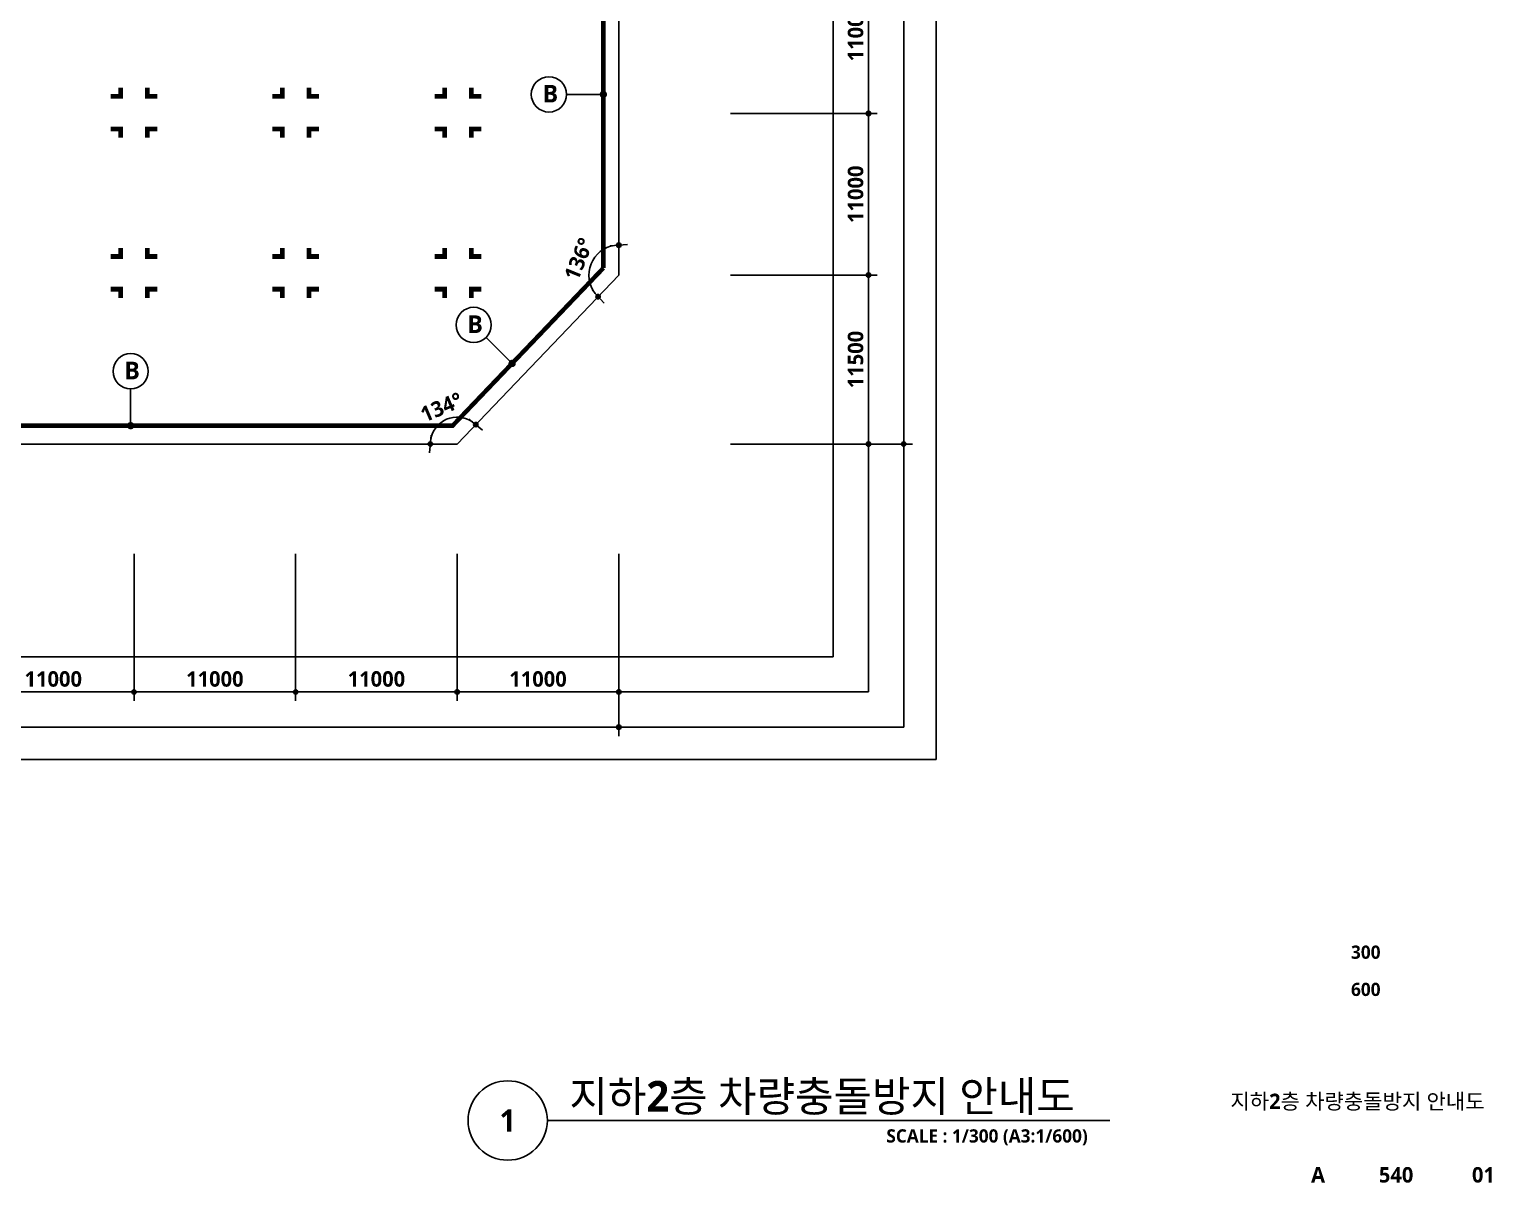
# Model space of a CAD drawing. Header units: millimetres. Extents: x 10941 to 1002000, y 7641 to 169666.
# Drawn here: x 142247 to 241812, y 7641 to 86146 of the extents above; entities that cross this region are included whole.
import ezdxf
from ezdxf.enums import TextEntityAlignment as Align

# ---------------------------------------------------------------- set-up
doc = ezdxf.new("R2010")
doc.units = ezdxf.units.MM
doc.header["$LTSCALE"] = 400
doc.header["$MEASUREMENT"] = 0
doc.header["$PDSIZE"] = -10
doc.layers.get('0').update_dxf_attribs({"linetype": 'CONTINUOUS'})
doc.layers.get('Defpoints').update_dxf_attribs({"color": 153, "linetype": 'CONTINUOUS'})
for name, color, linetype in [('A-ANNO-TITL', 7, 'CONTINUOUS'), ('A-P1', 6, 'CONTINUOUS'), ('A-ST-AXIS-DIM', 7, 'CONTINUOUS'), ('A-TEXT', 3, 'CONTINUOUS'), ('A-WALLb', 5, 'STD_WIREMESH_050'), ('AA-MARK', 2, 'CONTINUOUS'), ('AA-XXXX-TXT1', 2, 'CONTINUOUS')]:
    doc.layers.add(name, color=color, linetype=linetype)
doc.layers.add('Defpoint', color=161, linetype='CONTINUOUS', plot=False)
doc.layers.add('면적', color=210, linetype='CONTINUOUS', plot=False)
doc.styles.add('2020음성 1차', font='')
doc.styles.add('SH_대대리576', font='')
doc.styles.get("Standard").update_dxf_attribs({"font": ''})
doc.styles.get('2020음성 1차').set_extended_font_data('NanumGothic', bold=True)
doc.styles.get('SH_대대리576').set_extended_font_data('NanumGothic', bold=True)
doc.styles.get('Standard').set_extended_font_data('DotumChe')
doc.linetypes.add('STD_WIREMESH_050', pattern='A,4,-1,["X",Standard,S=0.5,R=0,X=-0.24,Y=-0.25],-1', length=6)
doc.dimstyles.new('SHP 600', dxfattribs={"dimscale": 300, "dimtxt": 3.5, "dimasz": 1, "dimexe": 2, "dimexo": 2, "dimgap": 1, "dimtad": 1, "dimdec": 0, "dimzin": 0, "dimdsep": 46, "dimtxsty": 'SH_대대리576', "dimblk": 'DIMDOT', "dimcen": 0.09, "dimclrt": 3, "dimadec": 0, "dimazin": 1, "dimtfac": 1, "dimtdec": 0, "dimtix": 1, "dimtmove": 2, "dimatfit": 0, "dimldrblk": 'DIMDOT', "dimfxl": 1, "dimtolj": 1, "dimtzin": 0, "dimarcsym": 0})

# ---------------------------------------------------------------- blocks, each defined once
blk = doc.blocks.new('B')
at = {"layer": 'A-TEXT', "color": 7}
blk.add_circle((113, 1423), 2400, dxfattribs=at)
at = {"layer": 'A-TEXT', "style": '2020음성 1차'}
blk.add_text('B', height=2400, dxfattribs=at).set_placement((-739, 322))
blk = doc.blocks.new('G$C67953E58')
at = {"layer": '면적'}
blk.add_lwpolyline([(59600, 33800), (114600, 33800), (114600, 11500), (103600, 0), (59050, 0), (59050, 8850), (59225, 8850), (59225, 11500), (59600, 11500)], close=True, dxfattribs=at)
blk = doc.blocks.new('*U18871')
at = {"layer": 'A-ANNO-TITL'}
blk.add_line((0, 0), (6382, 0), dxfattribs=at)
blk.add_circle((-450, 0), 450, dxfattribs=at)
at = {"layer": 'AA-XXXX-TXT1', "style": 'SH_대대리576'}
blk.add_attdef('DWG.TITLE', (250, 100), '', height=350, dxfattribs=at)
at = {"layer": 'AA-XXXX-TXT1', "color": 7, "style": 'SH_대대리576'}
blk.add_attdef('NO1', text='', height=300, dxfattribs=at).set_placement((-450, 0), align=Align.MIDDLE)
at = {"layer": 'AA-XXXX-TXT1', "style": 'SH_대대리576'}
blk.add_attdef('SCALE', text='', height=150, dxfattribs=at).set_placement((6132, -100), align=Align.TOP_RIGHT)
blk = doc.blocks.new('DIMDOT')
at = {"color": 0}
blk.add_line((-2, 0), (2, 0), dxfattribs=at)
for radius in [0.5, 0.25]:
    blk.add_circle((0, 0), radius, dxfattribs=at)
blk = doc.blocks.new('*D19863')
at = {"layer": 'A-ST-AXIS-DIM', "color": 0, "lineweight": -2}
for p, q in [((67782, 50445), (67782, 38045)), ((182382, 50445), (182382, 38045)), ((68082, 38645), (182082, 38645))]:
    blk.add_line(p, q, dxfattribs=at)
at = {"layer": 'Defpoints', "color": 0}
for p in [(67782, 51045), (182382, 51045), (182382, 38645)]:
    blk.add_point(p, dxfattribs=at)
at = {"layer": 'A-ST-AXIS-DIM', "color": 0, "linetype": 'ByBlock', "lineweight": -2, "xscale": 300, "yscale": 300, "zscale": 300, "rotation": 180}
blk.add_blockref('DIMDOT', (67782, 38645), dxfattribs=at)
at = {"layer": 'A-ST-AXIS-DIM', "color": 0, "linetype": 'ByBlock', "lineweight": -2, "xscale": 300, "yscale": 300, "zscale": 300}
blk.add_blockref('DIMDOT', (182382, 38645), dxfattribs=at)
at = {"layer": 'A-ST-AXIS-DIM', "color": 3, "insert": (125082, 39524), "char_height": 1050, "attachment_point": 5, "style": 'SH_대대리576'}
blk.add_mtext('\\A1;114600', dxfattribs=at)
blk = doc.blocks.new('*D19864')
at = {"layer": 'A-ST-AXIS-DIM', "color": 0, "lineweight": -2}
blk.add_arc((182382, 69416), 2037, 98.44788, 217.82515, dxfattribs=at)
at = {"layer": 'Defpoints', "color": 0}
for p in [(182382, 91716), (180931, 70846), (182382, 69416), (182382, 69416), (171382, 57916)]:
    blk.add_point(p, dxfattribs=at)
at = {"layer": 'A-ST-AXIS-DIM', "color": 0, "linetype": 'ByBlock', "lineweight": -2, "xscale": 300, "yscale": 300, "zscale": 300}
for p, rotation in [((182382, 71453), 4.223939572343495), ((180974, 67945), 312.0490904476745)]:
    blk.add_blockref('DIMDOT', p, dxfattribs=dict(at, rotation=rotation))
at = {"layer": 'A-ST-AXIS-DIM', "color": 3, "insert": (179658, 70509), "char_height": 1050, "attachment_point": 5, "rotation": 68.13652, "style": 'SH_대대리576'}
blk.add_mtext('\\A1;136%%d', dxfattribs=at)
blk = doc.blocks.new('*D19865')
at = {"layer": 'A-ST-AXIS-DIM', "color": 0, "lineweight": -2}
blk.add_arc((171382, 57916), 1829, 55.67995, 170.59308, dxfattribs=at)
at = {"layer": 'Defpoints', "color": 0}
for p in [(182382, 69416), (171355, 59745), (160382, 57916), (171382, 57916), (171382, 57916)]:
    blk.add_point(p, dxfattribs=at)
at = {"layer": 'A-ST-AXIS-DIM', "color": 0, "linetype": 'ByBlock', "lineweight": -2, "xscale": 300, "yscale": 300, "zscale": 300}
for p, rotation in [((172646, 59238), 320.9764875871193), ((169553, 57916), 265.2965424328986)]:
    blk.add_blockref('DIMDOT', p, dxfattribs=dict(at, rotation=rotation))
at = {"layer": 'A-ST-AXIS-DIM', "color": 3, "insert": (170310, 60424), "char_height": 1050, "attachment_point": 5, "rotation": 23.13652, "style": 'SH_대대리576'}
blk.add_mtext('\\A1;134%%d', dxfattribs=at)
blk = doc.blocks.new('*D19866')
at = {"layer": 'A-ST-AXIS-DIM', "color": 0, "lineweight": -2}
for p, q in [((171382, 50445), (171382, 40445)), ((182382, 50445), (182382, 40445)), ((171682, 41045), (182082, 41045))]:
    blk.add_line(p, q, dxfattribs=at)
at = {"layer": 'Defpoints', "color": 0}
for p in [(171382, 51045), (182382, 51045), (182382, 41045)]:
    blk.add_point(p, dxfattribs=at)
at = {"layer": 'A-ST-AXIS-DIM', "color": 0, "linetype": 'ByBlock', "lineweight": -2, "xscale": 300, "yscale": 300, "zscale": 300, "rotation": 180}
blk.add_blockref('DIMDOT', (171382, 41045), dxfattribs=at)
at = {"layer": 'A-ST-AXIS-DIM', "color": 0, "linetype": 'ByBlock', "lineweight": -2, "xscale": 300, "yscale": 300, "zscale": 300}
blk.add_blockref('DIMDOT', (182382, 41045), dxfattribs=at)
at = {"layer": 'A-ST-AXIS-DIM', "color": 3, "insert": (176882, 41921), "char_height": 1050, "attachment_point": 5, "style": 'SH_대대리576'}
blk.add_mtext('\\A1;11000', dxfattribs=at)
blk = doc.blocks.new('*D19867')
at = {"layer": 'A-ST-AXIS-DIM', "color": 0, "lineweight": -2}
for p, q in [((160382, 50445), (160382, 40445)), ((171382, 50445), (171382, 40445)), ((160682, 41045), (171082, 41045))]:
    blk.add_line(p, q, dxfattribs=at)
at = {"layer": 'Defpoints', "color": 0}
for p in [(160382, 51045), (171382, 51045), (171382, 41045)]:
    blk.add_point(p, dxfattribs=at)
at = {"layer": 'A-ST-AXIS-DIM', "color": 0, "linetype": 'ByBlock', "lineweight": -2, "xscale": 300, "yscale": 300, "zscale": 300, "rotation": 180}
blk.add_blockref('DIMDOT', (160382, 41045), dxfattribs=at)
at = {"layer": 'A-ST-AXIS-DIM', "color": 0, "linetype": 'ByBlock', "lineweight": -2, "xscale": 300, "yscale": 300, "zscale": 300}
blk.add_blockref('DIMDOT', (171382, 41045), dxfattribs=at)
at = {"layer": 'A-ST-AXIS-DIM', "color": 3, "insert": (165882, 41921), "char_height": 1050, "attachment_point": 5, "style": 'SH_대대리576'}
blk.add_mtext('\\A1;11000', dxfattribs=at)
blk = doc.blocks.new('*D19868')
at = {"layer": 'A-ST-AXIS-DIM', "color": 0, "lineweight": -2}
for p, q in [((149382, 50445), (149382, 40445)), ((160382, 50445), (160382, 40445)), ((149682, 41045), (160082, 41045))]:
    blk.add_line(p, q, dxfattribs=at)
at = {"layer": 'Defpoints', "color": 0}
for p in [(149382, 51045), (160382, 51045), (160382, 41045)]:
    blk.add_point(p, dxfattribs=at)
at = {"layer": 'A-ST-AXIS-DIM', "color": 0, "linetype": 'ByBlock', "lineweight": -2, "xscale": 300, "yscale": 300, "zscale": 300, "rotation": 180}
blk.add_blockref('DIMDOT', (149382, 41045), dxfattribs=at)
at = {"layer": 'A-ST-AXIS-DIM', "color": 0, "linetype": 'ByBlock', "lineweight": -2, "xscale": 300, "yscale": 300, "zscale": 300}
blk.add_blockref('DIMDOT', (160382, 41045), dxfattribs=at)
at = {"layer": 'A-ST-AXIS-DIM', "color": 3, "insert": (154882, 41921), "char_height": 1050, "attachment_point": 5, "style": 'SH_대대리576'}
blk.add_mtext('\\A1;11000', dxfattribs=at)
blk = doc.blocks.new('*D19869')
at = {"layer": 'A-ST-AXIS-DIM', "color": 0, "lineweight": -2}
for p, q in [((138382, 50445), (138382, 40445)), ((149382, 50445), (149382, 40445)), ((138682, 41045), (149082, 41045))]:
    blk.add_line(p, q, dxfattribs=at)
at = {"layer": 'Defpoints', "color": 0}
for p in [(138382, 51045), (149382, 51045), (149382, 41045)]:
    blk.add_point(p, dxfattribs=at)
at = {"layer": 'A-ST-AXIS-DIM', "color": 0, "linetype": 'ByBlock', "lineweight": -2, "xscale": 300, "yscale": 300, "zscale": 300, "rotation": 180}
blk.add_blockref('DIMDOT', (138382, 41045), dxfattribs=at)
at = {"layer": 'A-ST-AXIS-DIM', "color": 0, "linetype": 'ByBlock', "lineweight": -2, "xscale": 300, "yscale": 300, "zscale": 300}
blk.add_blockref('DIMDOT', (149382, 41045), dxfattribs=at)
at = {"layer": 'A-ST-AXIS-DIM', "color": 3, "insert": (143882, 41921), "char_height": 1050, "attachment_point": 5, "style": 'SH_대대리576'}
blk.add_mtext('\\A1;11000', dxfattribs=at)
blk = doc.blocks.new('*D19876')
at = {"layer": 'A-ST-AXIS-DIM', "color": 0, "lineweight": -2}
for p, q in [((189982, 142716), (202382, 142716)), ((201782, 58216), (201782, 142416)), ((189982, 57916), (202382, 57916))]:
    blk.add_line(p, q, dxfattribs=at)
at = {"layer": 'Defpoints', "color": 0}
for p in [(189382, 142716), (201782, 142716), (189382, 57916)]:
    blk.add_point(p, dxfattribs=at)
at = {"layer": 'A-ST-AXIS-DIM', "color": 0, "linetype": 'ByBlock', "lineweight": -2, "xscale": 300, "yscale": 300, "zscale": 300}
for p, rotation in [((201782, 142716), 90), ((201782, 57916), 270)]:
    blk.add_blockref('DIMDOT', p, dxfattribs=dict(at, rotation=rotation))
at = {"layer": 'A-ST-AXIS-DIM', "color": 3, "insert": (200902, 100316), "char_height": 1050, "attachment_point": 5, "rotation": 90, "style": 'SH_대대리576'}
blk.add_mtext('\\A1;84800', dxfattribs=at)
blk = doc.blocks.new('*D19877')
at = {"layer": 'A-ST-AXIS-DIM', "color": 0, "lineweight": -2}
for p, q in [((189982, 69416), (199982, 69416)), ((199382, 58216), (199382, 69116)), ((189982, 57916), (199982, 57916))]:
    blk.add_line(p, q, dxfattribs=at)
at = {"layer": 'Defpoints', "color": 0}
for p in [(189382, 69416), (199382, 69416), (189382, 57916)]:
    blk.add_point(p, dxfattribs=at)
at = {"layer": 'A-ST-AXIS-DIM', "color": 0, "linetype": 'ByBlock', "lineweight": -2, "xscale": 300, "yscale": 300, "zscale": 300}
for p, rotation in [((199382, 69416), 90), ((199382, 57916), 270)]:
    blk.add_blockref('DIMDOT', p, dxfattribs=dict(at, rotation=rotation))
at = {"layer": 'A-ST-AXIS-DIM', "color": 3, "insert": (198505, 63666), "char_height": 1050, "attachment_point": 5, "rotation": 90, "style": 'SH_대대리576'}
blk.add_mtext('\\A1;11500', dxfattribs=at)
blk = doc.blocks.new('*D19878')
at = {"layer": 'A-ST-AXIS-DIM', "color": 0, "lineweight": -2}
for p, q in [((189982, 80416), (199982, 80416)), ((199382, 69716), (199382, 80116)), ((189982, 69416), (199982, 69416))]:
    blk.add_line(p, q, dxfattribs=at)
at = {"layer": 'Defpoints', "color": 0}
for p in [(189382, 80416), (199382, 80416), (189382, 69416)]:
    blk.add_point(p, dxfattribs=at)
at = {"layer": 'A-ST-AXIS-DIM', "color": 0, "linetype": 'ByBlock', "lineweight": -2, "xscale": 300, "yscale": 300, "zscale": 300}
for p, rotation in [((199382, 80416), 90), ((199382, 69416), 270)]:
    blk.add_blockref('DIMDOT', p, dxfattribs=dict(at, rotation=rotation))
at = {"layer": 'A-ST-AXIS-DIM', "color": 3, "insert": (198506, 74916), "char_height": 1050, "attachment_point": 5, "rotation": 90, "style": 'SH_대대리576'}
blk.add_mtext('\\A1;11000', dxfattribs=at)
blk = doc.blocks.new('*D19879')
at = {"layer": 'A-ST-AXIS-DIM', "color": 0, "lineweight": -2}
for p, q in [((189982, 91416), (199982, 91416)), ((199382, 80716), (199382, 91116)), ((189982, 80416), (199982, 80416))]:
    blk.add_line(p, q, dxfattribs=at)
at = {"layer": 'Defpoints', "color": 0}
for p in [(189382, 91416), (199382, 91416), (189382, 80416)]:
    blk.add_point(p, dxfattribs=at)
at = {"layer": 'A-ST-AXIS-DIM', "color": 0, "linetype": 'ByBlock', "lineweight": -2, "xscale": 300, "yscale": 300, "zscale": 300}
for p, rotation in [((199382, 91416), 90), ((199382, 80416), 270)]:
    blk.add_blockref('DIMDOT', p, dxfattribs=dict(at, rotation=rotation))
at = {"layer": 'A-ST-AXIS-DIM', "color": 3, "insert": (198506, 85916), "char_height": 1050, "attachment_point": 5, "rotation": 90, "style": 'SH_대대리576'}
blk.add_mtext('\\A1;11000', dxfattribs=at)

msp = doc.modelspace()

# ---------------------------------------------------------------- linework, layer by layer
at = {"layer": 'A-P1', "const_width": 326.7}
for points in [[(147791.2, 81576.3), (148471.8, 81576.3), (148471.8, 82166.2)], [(150972.4, 81576.3), (150291.8, 81576.3), (150291.8, 82166.2)], [(158791.2, 81576.3), (159471.8, 81576.3), (159471.8, 82166.2)], [(161972.4, 81576.3), (161291.8, 81576.3), (161291.8, 82166.2)], [(169841.2, 81576.3), (170521.8, 81576.3), (170521.8, 82166.2)], [(173022.4, 81576.3), (172341.8, 81576.3), (172341.8, 82166.2)], [(147791.2, 79356.3), (148471.8, 79356.3), (148471.8, 78766.5)], [(150972.4, 79356.3), (150291.8, 79356.3), (150291.8, 78766.5)], [(158791.2, 79356.3), (159471.8, 79356.3), (159471.8, 78766.5)], [(161972.4, 79356.3), (161291.8, 79356.3), (161291.8, 78766.5)], [(169841.2, 79356.3), (170521.8, 79356.3), (170521.8, 78766.5)], [(173022.4, 79356.3), (172341.8, 79356.3), (172341.8, 78766.5)], [(147791.2, 70676.3), (148471.8, 70676.3), (148471.8, 71266.2)], [(150972.4, 70676.3), (150291.8, 70676.3), (150291.8, 71266.2)], [(158791.2, 70676.3), (159471.8, 70676.3), (159471.8, 71266.2)], [(161972.4, 70676.3), (161291.8, 70676.3), (161291.8, 71266.2)], [(169841.2, 70676.3), (170521.8, 70676.3), (170521.8, 71266.2)], [(173022.4, 70676.3), (172341.8, 70676.3), (172341.8, 71266.2)], [(147791.2, 68456.3), (148471.8, 68456.3), (148471.8, 67866.5)], [(150972.4, 68456.3), (150291.8, 68456.3), (150291.8, 67866.5)], [(158791.2, 68456.3), (159471.8, 68456.3), (159471.8, 67866.5)], [(161972.4, 68456.3), (161291.8, 68456.3), (161291.8, 67866.5)], [(169841.2, 68456.3), (170521.8, 68456.3), (170521.8, 67866.5)], [(173022.4, 68456.3), (172341.8, 68456.3), (172341.8, 67866.5)]]:
    msp.add_lwpolyline(points, dxfattribs=at)
at = {"layer": 'A-WALLb', "ltscale": 600, "const_width": 300}
for points in [[(181331.8, 91391.3), (181331.8, 69895.5)], [(127231.8, 59166.3), (171069.1, 59166.3), (181331.8, 69895.5)]]:
    msp.add_lwpolyline(points, dxfattribs=at)
at = {"layer": 'AA-MARK', "color": 0}
for points in [[(178825.9, 81712.2), (181331.8, 81712.2)], [(173349.7, 65175.1), (175121.7, 63403.1)], [(149150.5, 61672.3), (149150.5, 59166.3)]]:
    msp.add_lwpolyline(points, dxfattribs=at)
at = {"layer": 'AA-MARK', "color": 0, "const_width": 249.8}
for points in [[(181331.8, 81587.1, -1), (181331.8, 81837.3, -1)], [(175033.2, 63314.6, -1), (175210.1, 63491.6, -1)], [(149025.3, 59166.3, -1), (149275.6, 59166.3, -1)]]:
    msp.add_lwpolyline(points, format="xyb", close=True, dxfattribs=at)
at = {"layer": 'Defpoint'}
for points in [[(203981.8, 36444.9), (32781.8, 36444.9), (32781.8, 165016.3), (203981.8, 165016.3)], [(201781.8, 38644.9), (34981.8, 38644.9), (34981.8, 162816.3), (201781.8, 162816.3)], [(199381.8, 41044.9), (37381.8, 41044.9), (37381.8, 160416.3), (199381.8, 160416.3)], [(196981.8, 43444.9), (39781.8, 43444.9), (39781.8, 158016.3), (196981.8, 158016.3)]]:
    msp.add_lwpolyline(points, close=True, dxfattribs=at)

# ---------------------------------------------------------------- block references
msp.add_blockref('G$C67953E58', (67781.8, 57916.3))
ref = msp.add_blockref('*U18871', (177518.2, 11877.9), dxfattribs=dict(xscale=6, yscale=6, zscale=6))
ref.add_attrib('SCALE', 'SCALE : 1/300 (A3:1/600)', dxfattribs={"layer": 'A-ANNO-TITL', "height": 900, "style": 'SH_대대리576'}).set_placement((214307.9, 11277.9), align=Align.TOP_RIGHT)
ref.add_attrib('DWG.TITLE', '지하2층 차량충돌방지 안내도', (179018.2, 12477.9), dxfattribs={"layer": 'A-ANNO-TITL', "height": 2087.447, "style": 'SH_대대리576'})
ref.add_attrib('NO1', '1', dxfattribs={"layer": 'A-ANNO-TITL', "color": 7, "height": 1500, "style": 'SH_대대리576'}).set_placement((174818.2, 11877.9), align=Align.MIDDLE)
at = {"layer": 'A-TEXT', "xscale": 0.5, "yscale": 0.5, "zscale": 0.5}
for p in [(177569.2, 81000.7), (172444.5, 65312.1), (149093.8, 62160.8)]:
    msp.add_blockref('B', p, dxfattribs=at)

# ---------------------------------------------------------------- texts
at = {"layer": 'A-ANNO-TITL', "style": 'SH_대대리576'}
for s, height, p in [('300', 900, (233235.5, 23333.4)), ('600', 900, (233235.5, 20800.2)), ('지하2층 차량충돌방지 안내도', 1050, (232670.3, 13191.8)), ('A', 1050, (229987.6, 8181.3)), ('540', 1050, (235300.8, 8181.3)), ('01', 1050, (241247.3, 8181.3))]:
    msp.add_text(s, height=height, dxfattribs=at).set_placement(p, align=Align.MIDDLE)

# ---------------------------------------------------------------- dimensions: what is measured, and where the dimension line sits
at = {"layer": 'A-ST-AXIS-DIM'}
for base, p1, p2, angle, picture, middle in [((201781.8, 142716.3), (189381.8, 57916.3), (189381.8, 142716.3), 270, '*D19876', (200902.4, 100316.3)), ((199381.8, 91416.3), (189381.8, 80416.3), (189381.8, 91416.3), 270, '*D19879', (198506.1, 85916.3)), ((199381.8, 80416.3), (189381.8, 69416.3), (189381.8, 80416.3), 270, '*D19878', (198506.1, 74916.3)), ((199381.8, 69416.3), (189381.8, 57916.3), (189381.8, 69416.3), 270, '*D19877', (198504.6, 63666.3)), ((182381.8, 38644.9), (67781.8, 51044.9), (182381.8, 51044.9), 180, '*D19863', (125081.8, 39524.3)), ((149381.8, 41044.9), (138381.8, 51044.9), (149381.8, 51044.9), 180, '*D19869', (143881.8, 41920.6)), ((160381.8, 41044.9), (149381.8, 51044.9), (160381.8, 51044.9), 180, '*D19868', (154881.8, 41920.6)), ((171381.8, 41044.9), (160381.8, 51044.9), (171381.8, 51044.9), 180, '*D19867', (165881.8, 41920.6)), ((182381.8, 41044.9), (171381.8, 51044.9), (182381.8, 51044.9), 180, '*D19866', (176881.8, 41920.6))]:
    dim = msp.add_linear_dim(base=base, p1=p1, p2=p2, angle=angle, dimstyle='SHP 600', dxfattribs=at)
    dim.commit()
    dim.dimension.update_dxf_attribs({"geometry": picture, "text_midpoint": middle})
for base, line1, line2, picture, middle in [((180931.2, 70845.7), ((182381.8, 69416.3), (182381.8, 91716.3)), ((171381.8, 57916.3, 103000), (182381.8, 69416.3)), '*D19864', (179658.3, 70509.2)), ((171354.7, 59745.4), ((171381.8, 57916.3), (182381.8, 69416.3)), ((160381.8, 57916.3, 103000), (171381.8, 57916.3)), '*D19865', (170310.2, 60424.4))]:
    dim = msp.add_angular_dim_2l(base=base, line1=line1, line2=line2, dimstyle='SHP 600', dxfattribs=at)
    dim.commit()
    dim.dimension.update_dxf_attribs({"geometry": picture, "text_midpoint": middle})

doc.saveas('drawing.dxf')
